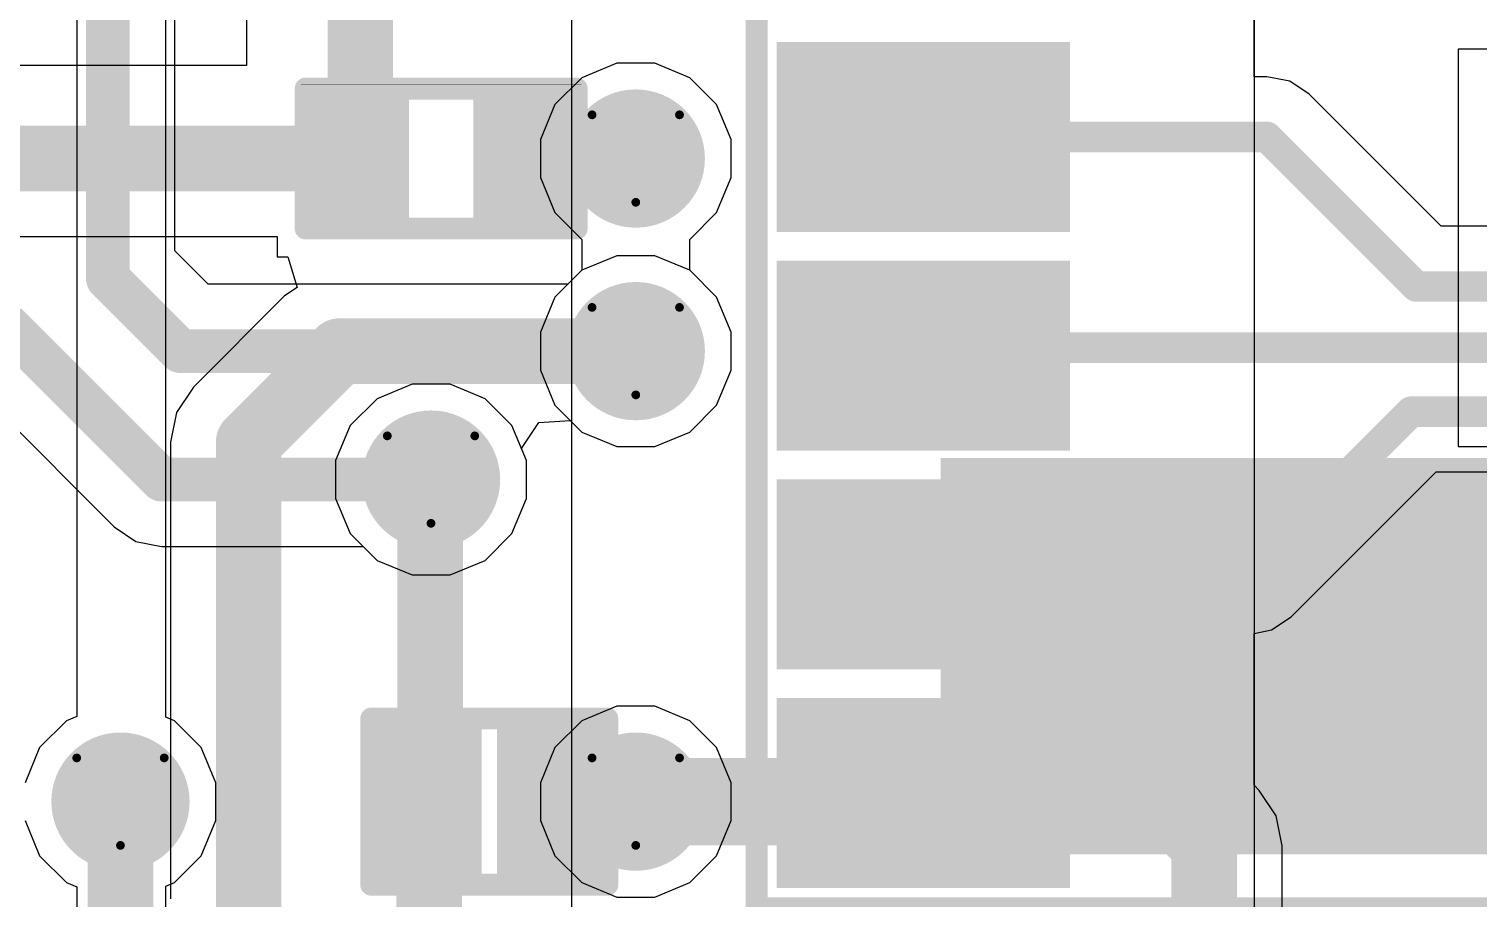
# Model space of a CAD drawing. Header units: inches. Extents: x -6 to 385, y -2 to 98.
# Drawn here: x 28.53 to 36.94, y 15.96 to 21.01 of the extents above; entities that cross this region are included whole.
import ezdxf

# ---------------------------------------------------------------- set-up
doc = ezdxf.new("R2010")
doc.units = ezdxf.units.IN
for name, color, linetype in [('Bottom Layer', 5, 'Continuous'), ('Bottom Overlay', 54, 'Continuous'), ('Bottom Paste', 16, 'Continuous'), ('Bottom Solder', 6, 'Continuous'), ('Drill Drawing', 1, 'Continuous'), ('Layer 1', 16, 'Continuous'), ('Layer 2', 76, 'Continuous'), ('Top Layer', 1, 'Continuous'), ('Top Overlay', 2, 'Continuous'), ('Top Paste', 8, 'Continuous'), ('Top Solder', 216, 'Continuous'), ('Via Holes', 16, 'Continuous')]:
    doc.layers.add(name, color=color, linetype=linetype)

# ---------------------------------------------------------------- blocks, each defined once
blk = doc.blocks.new('38_SMD_M______B_9')
at = {"layer": 'Bottom Layer'}
for points in [[(-9.5, 4.27), (-8, 4.27), (-8, 3.37), (-9.5, 3.37)], [(-9.5, 3), (-8, 3), (-8, 2.1), (-9.5, 2.1)], [(-9.5, 1.73), (-8, 1.73), (-8, 0.83), (-9.5, 0.83)], [(-9.5, 0.46), (-8, 0.46), (-8, -0.44), (-9.5, -0.44)]]:
    blk.add_hatch(color=5, dxfattribs=at).paths.add_polyline_path(points)
at = {"layer": 'Bottom Paste'}
for points in [[(-9.5, 4.27), (-8, 4.27), (-8, 3.37), (-9.5, 3.37)], [(-9.5, 3), (-8, 3), (-8, 2.1), (-9.5, 2.1)], [(-9.5, 1.73), (-8, 1.73), (-8, 0.83), (-9.5, 0.83)], [(-9.5, 0.46), (-8, 0.46), (-8, -0.44), (-9.5, -0.44)]]:
    blk.add_hatch(color=16, dxfattribs=at).paths.add_polyline_path(points)
at = {"layer": 'Bottom Solder'}
for points in [[(-9.6016, 4.3716), (-7.8984, 4.3716), (-7.8984, 3.2684), (-9.6016, 3.2684)], [(-9.6016, 3.1016), (-7.8984, 3.1016), (-7.8984, 1.9984), (-9.6016, 1.9984)], [(-9.6016, 1.8316), (-7.8984, 1.8316), (-7.8984, 0.7284), (-9.6016, 0.7284)], [(-9.6016, 0.5616), (-7.8984, 0.5616), (-7.8984, -0.5416), (-9.6016, -0.5416)]]:
    blk.add_hatch(color=6, dxfattribs=at).paths.add_polyline_path(points)
blk = doc.blocks.new('R___0402_B_27')
at = {"layer": 'Bottom Layer'}
for points in [[(-0.2413, 0.3175), (-0.2413, -0.3175), (-0.6985, -0.3175), (-0.6985, 0.3175)], [(0.6985, 0.3175), (0.6985, -0.3175), (0.2413, -0.3175), (0.2413, 0.3175)]]:
    blk.add_hatch(color=5, dxfattribs=at).paths.add_polyline_path(points)
at = {"layer": 'Bottom Paste'}
for points in [[(-0.2413, 0.3175), (-0.2413, -0.3175), (-0.6985, -0.3175), (-0.6985, 0.3175)], [(0.6985, 0.3175), (0.6985, -0.3175), (0.2413, -0.3175), (0.2413, 0.3175)]]:
    blk.add_hatch(color=16, dxfattribs=at).paths.add_polyline_path(points)
at = {"layer": 'Bottom Solder'}
for points in [[(-0.1863, 0.3725), (-0.1863, -0.3725), (-0.7535, -0.3725), (-0.7535, 0.3725)], [(0.7535, 0.3725), (0.7535, -0.3725), (0.1863, -0.3725), (0.1863, 0.3725)]]:
    blk.add_hatch(color=6, dxfattribs=at).paths.add_polyline_path(points)
at = {"layer": 'Bottom Overlay'}
for points in [[(-0.7874, -0.4064, 0.127, 0.127, 0), (-0.7874, 0.4064, 0.127, 0.127, 0)], [(-0.7874, 0.4064, 0.127, 0.127, 0), (0.7874, 0.4064, 0.127, 0.127, 0)], [(-0.8128, 0.4318, 0.00323, 0.00323, 0), (0.8128, 0.4318, 0.00323, 0.00323, 0)], [(0.7874, -0.4064, 0.127, 0.127, 0), (0.7874, 0.4064, 0.127, 0.127, 0)], [(-0.7874, -0.4064, 0.127, 0.127, 0), (0.7874, -0.4064, 0.127, 0.127, 0)]]:
    blk.add_lwpolyline(points, format="xyseb", dxfattribs=at)
for points in [[(-0.8191, 0.4064, 0.0635, 0.0635, 1), (-0.7556, 0.4064, 0.0635, 0.0635, 1)], [(-0.8191, 0.4064, 0.0635, 0.0635, 1), (-0.7556, 0.4064, 0.0635, 0.0635, 1)], [(-0.8136, 0.4318, 0.00161, 0.00161, 1), (-0.812, 0.4318, 0.00161, 0.00161, 1)], [(0.7556, 0.4064, 0.0635, 0.0635, 1), (0.8191, 0.4064, 0.0635, 0.0635, 1)], [(0.7556, 0.4064, 0.0635, 0.0635, 1), (0.8191, 0.4064, 0.0635, 0.0635, 1)], [(0.812, 0.4318, 0.00161, 0.00161, 1), (0.8136, 0.4318, 0.00161, 0.00161, 1)], [(-0.8191, -0.4064, 0.0635, 0.0635, 1), (-0.7556, -0.4064, 0.0635, 0.0635, 1)], [(-0.8191, -0.4064, 0.0635, 0.0635, 1), (-0.7556, -0.4064, 0.0635, 0.0635, 1)], [(0.7556, -0.4064, 0.0635, 0.0635, 1), (0.8191, -0.4064, 0.0635, 0.0635, 1)], [(0.7556, -0.4064, 0.0635, 0.0635, 1), (0.8191, -0.4064, 0.0635, 0.0635, 1)]]:
    blk.add_lwpolyline(points, format="xyseb", close=True, dxfattribs=at)
blk = doc.blocks.new('SOD_882_B__D___________B_68')
at = {"layer": 'Bottom Layer'}
for points in [[(-0.1, -0.4), (-0.6, -0.4), (-0.6, 0.4), (-0.1, 0.4)], [(0.6, -0.4), (0.1, -0.4), (0.1, 0.4), (0.6, 0.4)]]:
    blk.add_hatch(color=5, dxfattribs=at).paths.add_polyline_path(points)
at = {"layer": 'Bottom Paste'}
for points in [[(-0.1, -0.4), (-0.6, -0.4), (-0.6, 0.4), (-0.1, 0.4)], [(0.6, -0.4), (0.1, -0.4), (0.1, 0.4), (0.6, 0.4)]]:
    blk.add_hatch(color=16, dxfattribs=at).paths.add_polyline_path(points)
at = {"layer": 'Bottom Solder'}
for points in [[(-0.045, -0.455), (-0.655, -0.455), (-0.655, 0.455), (-0.045, 0.455)], [(0.655, -0.455), (0.045, -0.455), (0.045, 0.455), (0.655, 0.455)]]:
    blk.add_hatch(color=6, dxfattribs=at).paths.add_polyline_path(points)
at = {"layer": 'Bottom Overlay'}
for points in [[(-0.6858, 0.4826, 0.127, 0.127, 0), (-0.6858, -0.4826, 0.127, 0.127, 0)], [(0.6858, 0.4826, 0.127, 0.127, 0), (-0.6858, 0.4826, 0.127, 0.127, 0)], [(0.6858, 0.4826, 0.127, 0.127, 0), (0.6858, -0.4826, 0.127, 0.127, 0)], [(0.6858, -0.4826, 0.127, 0.127, 0), (-0.6858, -0.4826, 0.127, 0.127, 0)]]:
    blk.add_lwpolyline(points, format="xyseb", dxfattribs=at)
for points in [[(-0.7176, 0.4826, 0.0635, 0.0635, 1), (-0.654, 0.4826, 0.0635, 0.0635, 1)], [(-0.7176, 0.4826, 0.0635, 0.0635, 1), (-0.654, 0.4826, 0.0635, 0.0635, 1)], [(0.654, 0.4826, 0.0635, 0.0635, 1), (0.7176, 0.4826, 0.0635, 0.0635, 1)], [(0.654, 0.4826, 0.0635, 0.0635, 1), (0.7176, 0.4826, 0.0635, 0.0635, 1)], [(-0.7176, -0.4826, 0.0635, 0.0635, 1), (-0.654, -0.4826, 0.0635, 0.0635, 1)], [(-0.7176, -0.4826, 0.0635, 0.0635, 1), (-0.654, -0.4826, 0.0635, 0.0635, 1)], [(0.654, -0.4826, 0.0635, 0.0635, 1), (0.7176, -0.4826, 0.0635, 0.0635, 1)], [(0.654, -0.4826, 0.0635, 0.0635, 1), (0.7176, -0.4826, 0.0635, 0.0635, 1)]]:
    blk.add_lwpolyline(points, format="xyseb", close=True, dxfattribs=at)
blk = doc.blocks.new('AFC07_S15ECA_00_100')
at = {"layer": 'Top Layer'}
blk.add_hatch(color=1, dxfattribs=at).paths.add_polyline_path([(4.0365, 0.5705), (6.2365, 0.5705), (6.2365, -2.7295), (4.0365, -2.7295)])
at = {"layer": 'Top Paste'}
blk.add_hatch(color=8, dxfattribs=at).paths.add_polyline_path([(4.0365, 0.5705), (6.2365, 0.5705), (6.2365, -2.7295), (4.0365, -2.7295)])
at = {"layer": 'Top Solder'}
blk.add_hatch(color=216, dxfattribs=at).paths.add_polyline_path([(3.9857, 0.6213), (6.2873, 0.6213), (6.2873, -2.7803), (3.9857, -2.7803)])
at = {"layer": 'Top Overlay'}
for points in [[(6.6, -3.8499, 0.127, 0.127, 0), (6.6, 0.4001, 0.127, 0.127, 0)], [(6.6, -3.8499, 0.127, 0.127, 0), (-6.6, -3.8499, 0.127, 0.127, 0)]]:
    blk.add_lwpolyline(points, format="xyseb", dxfattribs=at)
for points in [[(6.5682, 0.4001, 0.0635, 0.0635, 1), (6.6317, 0.4001, 0.0635, 0.0635, 1)], [(6.5682, -3.8499, 0.0635, 0.0635, 1), (6.6317, -3.8499, 0.0635, 0.0635, 1)], [(6.5682, -3.8499, 0.0635, 0.0635, 1), (6.6317, -3.8499, 0.0635, 0.0635, 1)]]:
    blk.add_lwpolyline(points, format="xyseb", close=True, dxfattribs=at)

msp = doc.modelspace()

# ---------------------------------------------------------------- hatches: boundary and pattern name
at = {"layer": 'Bottom Layer'}
h = msp.add_hatch(color=5, dxfattribs=at)
edge = h.paths.add_edge_path()
edge.add_arc((32.0503, 20.2541), 0.3, 0, 360)
h = msp.add_hatch(color=5, dxfattribs=at)
edge = h.paths.add_edge_path()
edge.add_arc((32.0503, 19.1356), 0.3, 0, 360)
h = msp.add_hatch(color=5, dxfattribs=at)
edge = h.paths.add_edge_path()
edge.add_arc((30.861, 18.3896), 0.3, 0, 360)
h = msp.add_hatch(color=5, dxfattribs=at)
edge = h.paths.add_edge_path()
edge.add_arc((29.057, 16.5192), 0.3, 0, 360)
h = msp.add_hatch(color=5, dxfattribs=at)
edge = h.paths.add_edge_path()
edge.add_arc((32.0503, 16.5192), 0.3, 0, 360)
at = {"layer": 'Bottom Solder'}
h = msp.add_hatch(color=6, dxfattribs=at)
edge = h.paths.add_edge_path()
edge.add_arc((32.0503, 20.2541), 0.4016, 0, 360)
h = msp.add_hatch(color=6, dxfattribs=at)
edge = h.paths.add_edge_path()
edge.add_arc((32.0503, 19.1356), 0.4016, 0, 360)
h = msp.add_hatch(color=6, dxfattribs=at)
edge = h.paths.add_edge_path()
edge.add_arc((30.861, 18.3896), 0.4016, 0, 360)
h = msp.add_hatch(color=6, dxfattribs=at)
edge = h.paths.add_edge_path()
edge.add_arc((29.057, 16.5192), 0.4016, 0, 360)
h = msp.add_hatch(color=6, dxfattribs=at)
edge = h.paths.add_edge_path()
edge.add_arc((32.0503, 16.5192), 0.4016, 0, 360)
at = {"layer": 'Layer 1'}
h = msp.add_hatch(color=16, dxfattribs=at)
edge = h.paths.add_edge_path()
edge.add_arc((32.0503, 20.2541), 0.3, 0, 360)
h = msp.add_hatch(color=16, dxfattribs=at)
edge = h.paths.add_edge_path()
edge.add_arc((32.0503, 19.1356), 0.3, 0, 360)
h = msp.add_hatch(color=16, dxfattribs=at)
edge = h.paths.add_edge_path()
edge.add_arc((30.861, 18.3896), 0.3, 0, 360)
h = msp.add_hatch(color=16, dxfattribs=at)
edge = h.paths.add_edge_path()
edge.add_arc((29.057, 16.5192), 0.3, 0, 360)
h = msp.add_hatch(color=16, dxfattribs=at)
edge = h.paths.add_edge_path()
edge.add_arc((32.0503, 16.5192), 0.3, 0, 360)
at = {"layer": 'Layer 2'}
h = msp.add_hatch(color=76, dxfattribs=at)
edge = h.paths.add_edge_path()
edge.add_arc((32.0503, 20.2541), 0.3, 0, 360)
h = msp.add_hatch(color=76, dxfattribs=at)
edge = h.paths.add_edge_path()
edge.add_arc((32.0503, 19.1356), 0.3, 0, 360)
h = msp.add_hatch(color=76, dxfattribs=at)
edge = h.paths.add_edge_path()
edge.add_arc((30.861, 18.3896), 0.3, 0, 360)
h = msp.add_hatch(color=76, dxfattribs=at)
edge = h.paths.add_edge_path()
edge.add_arc((29.057, 16.5192), 0.3, 0, 360)
h = msp.add_hatch(color=76, dxfattribs=at)
edge = h.paths.add_edge_path()
edge.add_arc((32.0503, 16.5192), 0.3, 0, 360)
at = {"layer": 'Top Layer'}
h = msp.add_hatch(color=1, dxfattribs=at)
edge = h.paths.add_edge_path()
edge.add_arc((32.0503, 20.2541), 0.3, 0, 360)
h = msp.add_hatch(color=1, dxfattribs=at)
edge = h.paths.add_edge_path()
edge.add_arc((32.0503, 19.1356), 0.3, 0, 360)
h = msp.add_hatch(color=1, dxfattribs=at)
edge = h.paths.add_edge_path()
edge.add_arc((30.861, 18.3896), 0.3, 0, 360)
h = msp.add_hatch(color=1, dxfattribs=at)
edge = h.paths.add_edge_path()
edge.add_arc((29.057, 16.5192), 0.3, 0, 360)
h = msp.add_hatch(color=1, dxfattribs=at)
edge = h.paths.add_edge_path()
edge.add_arc((32.0503, 16.5192), 0.3, 0, 360)
at = {"layer": 'Top Solder'}
h = msp.add_hatch(color=216, dxfattribs=at)
edge = h.paths.add_edge_path()
edge.add_arc((32.0503, 20.2541), 0.4016, 0, 360)
h = msp.add_hatch(color=216, dxfattribs=at)
edge = h.paths.add_edge_path()
edge.add_arc((32.0503, 19.1356), 0.4016, 0, 360)
h = msp.add_hatch(color=216, dxfattribs=at)
edge = h.paths.add_edge_path()
edge.add_arc((30.861, 18.3896), 0.4016, 0, 360)
h = msp.add_hatch(color=216, dxfattribs=at)
edge = h.paths.add_edge_path()
edge.add_arc((29.057, 16.5192), 0.4016, 0, 360)
h = msp.add_hatch(color=216, dxfattribs=at)
edge = h.paths.add_edge_path()
edge.add_arc((32.0503, 16.5192), 0.4016, 0, 360)
at = {"layer": 'Via Holes'}
h = msp.add_hatch(color=7, dxfattribs=at)
edge = h.paths.add_edge_path()
edge.add_arc((32.0503, 20.2541), 0.15, 0, 360)
h = msp.add_hatch(color=7, dxfattribs=at)
edge = h.paths.add_edge_path()
edge.add_arc((32.0503, 19.1356), 0.15, 0, 360)
h = msp.add_hatch(color=7, dxfattribs=at)
edge = h.paths.add_edge_path()
edge.add_arc((30.861, 18.3896), 0.15, 0, 360)
h = msp.add_hatch(color=7, dxfattribs=at)
edge = h.paths.add_edge_path()
edge.add_arc((29.057, 16.5192), 0.15, 0, 360)
h = msp.add_hatch(color=7, dxfattribs=at)
edge = h.paths.add_edge_path()
edge.add_arc((32.0503, 16.5192), 0.15, 0, 360)

# ---------------------------------------------------------------- linework, layer by layer
at = {"layer": 'Bottom Layer'}
for p, q in [((31.6792, 8.246), (31.6792, 26.9748)), ((35.642, 26.9748), (35.642, 8.246)), ((29.7897, 22.366), (29.7897, 20.7941)), ((35.642, 20.7296), (35.642, 22.3326)), ((29.7897, 20.7941), (27.1616, 20.7941)), ((35.7154, 20.7296), (35.642, 20.7296)), ((35.8491, 20.703), (35.7154, 20.7296)), ((35.9626, 20.6272), (35.8491, 20.703)), ((36.7292, 19.8606), (35.9626, 20.6272)), ((26.3356, 19.8009), (29.9675, 19.8009)), ((29.9675, 19.8009), (29.9675, 19.6826)), ((43.7651, 19.8606), (36.7292, 19.8606)), ((29.9675, 19.6826), (30.0289, 19.6826)), ((30.0289, 19.6826), (30.0828, 19.5048)), ((30.0098, 19.456), (29.4811, 18.9273)), ((30.0828, 19.5048), (30.0098, 19.456)), ((29.4811, 18.9273), (29.3828, 18.7802)), ((29.3828, 18.7802), (29.3483, 18.6068)), ((29.3483, 18.6068), (29.3483, 15.9539)), ((35.8572, 17.5928), (36.6986, 18.4342)), ((36.6986, 18.4342), (44.2033, 18.4342)), ((35.7438, 17.517), (35.8572, 17.5928)), ((35.642, 17.4967), (35.7438, 17.517)), ((35.642, 16.6142), (35.642, 17.4967)), ((35.6722, 16.584), (35.642, 16.6142)), ((35.7704, 16.437), (35.6722, 16.584)), ((35.6722, 16.584), (35.6722, 16.584)), ((35.8049, 16.2635), (35.7704, 16.437)), ((35.8049, 15.6303), (35.8049, 16.2635)), ((35.8049, 16.2635), (35.8049, 16.2635))]:
    msp.add_line(p, q, dxfattribs=at)
for points in [[(30.4501, 20.2541, 0.381, 0.381, 0), (30.4501, 21.6105, 0.381, 0.381, 0)], [(31.4711, 20.2541, 0.508, 0.508, 0), (32.0503, 20.2541, 0.508, 0.508, 0)], [(33.72, 20.38, 0.1778, 0.1778, 0), (35.7154, 20.38, 0.1778, 0.1778, 0)], [(35.7154, 20.38, 0.1778, 0.1778, 0), (36.5844, 19.511, 0.1778, 0.1778, 0)], [(25.6216, 20.2541, 0.381, 0.381, 0), (30.4501, 20.2541, 0.381, 0.381, 0)], [(36.5844, 19.511, 0.1778, 0.1778, 0), (43.9099, 19.511, 0.1778, 0.1778, 0)], [(29.8015, 18.6068, 0.381, 0.381, 0), (30.3303, 19.1356, 0.381, 0.381, 0)], [(30.3303, 19.1356, 0.381, 0.381, 0), (32.0503, 19.1356, 0.381, 0.381, 0)], [(33.72, 19.11, 0.1778, 0.1778, 0), (33.7654, 19.1554, 0.1778, 0.1778, 0)], [(33.7654, 19.1554, 0.1778, 0.1778, 0), (44.0572, 19.1554, 0.1778, 0.1778, 0)], [(35.61, 17.84, 0.1778, 0.1778, 0), (36.5538, 18.7838, 0.1778, 0.1778, 0)], [(36.5538, 18.7838, 0.1778, 0.1778, 0), (44.2033, 18.7838, 0.1778, 0.1778, 0)], [(29.8015, 15.3091, 0.381, 0.381, 0), (29.8015, 18.6068, 0.381, 0.381, 0)], [(30.8552, 18.3838, 0.381, 0.381, 0), (30.861, 18.3896, 0.381, 0.381, 0)], [(30.8552, 16.525, 0.381, 0.381, 0), (30.8552, 18.3838, 0.381, 0.381, 0)], [(33.72, 17.84, 0.1778, 0.1778, 0), (35.61, 17.84, 0.1778, 0.1778, 0)], [(31.6083, 16.5192, 0.508, 0.508, 0), (32.0503, 16.5192, 0.508, 0.508, 0)], [(33.72, 16.57, 0.381, 0.381, 0), (35.0452, 16.57, 0.381, 0.381, 0)], [(35.0452, 16.57, 0.381, 0.381, 0), (35.3517, 16.2635, 0.381, 0.381, 0)], [(29.057, 15.3353, 0.381, 0.381, 0), (29.057, 16.5192, 0.381, 0.381, 0)], [(30.8494, 16.5192, 0.381, 0.381, 0), (30.8552, 16.525, 0.381, 0.381, 0)], [(30.8494, 15.3, 0.381, 0.381, 0), (30.8494, 16.5192, 0.381, 0.381, 0)], [(35.3517, 15.3, 0.381, 0.381, 0), (35.3517, 16.2635, 0.381, 0.381, 0)]]:
    msp.add_lwpolyline(points, format="xyseb", dxfattribs=at)
for points in [[(31.3441, 20.2541, 0.254, 0.254, 1), (31.5981, 20.2541, 0.254, 0.254, 1)], [(31.9233, 20.2541, 0.254, 0.254, 1), (32.1773, 20.2541, 0.254, 0.254, 1)], [(33.6755, 20.38, 0.0889, 0.0889, 1), (33.7644, 20.38, 0.0889, 0.0889, 1)], [(35.6709, 20.38, 0.0889, 0.0889, 1), (35.7598, 20.38, 0.0889, 0.0889, 1)], [(35.6709, 20.38, 0.0889, 0.0889, 1), (35.7598, 20.38, 0.0889, 0.0889, 1)], [(30.3548, 20.2541, 0.1905, 0.1905, 1), (30.5453, 20.2541, 0.1905, 0.1905, 1)], [(30.3548, 20.2541, 0.1905, 0.1905, 1), (30.5453, 20.2541, 0.1905, 0.1905, 1)], [(36.5399, 19.511, 0.0889, 0.0889, 1), (36.6288, 19.511, 0.0889, 0.0889, 1)], [(36.5399, 19.511, 0.0889, 0.0889, 1), (36.6288, 19.511, 0.0889, 0.0889, 1)], [(30.235, 19.1356, 0.1905, 0.1905, 1), (30.4255, 19.1356, 0.1905, 0.1905, 1)], [(30.235, 19.1356, 0.1905, 0.1905, 1), (30.4255, 19.1356, 0.1905, 0.1905, 1)], [(31.955, 19.1356, 0.1905, 0.1905, 1), (32.1455, 19.1356, 0.1905, 0.1905, 1)], [(33.6756, 19.11, 0.0889, 0.0889, 1), (33.7645, 19.11, 0.0889, 0.0889, 1)], [(33.7209, 19.1554, 0.0889, 0.0889, 1), (33.8098, 19.1554, 0.0889, 0.0889, 1)], [(33.7209, 19.1554, 0.0889, 0.0889, 1), (33.8098, 19.1554, 0.0889, 0.0889, 1)], [(36.5093, 18.7838, 0.0889, 0.0889, 1), (36.5982, 18.7838, 0.0889, 0.0889, 1)], [(36.5093, 18.7838, 0.0889, 0.0889, 1), (36.5982, 18.7838, 0.0889, 0.0889, 1)], [(29.7063, 18.6068, 0.1905, 0.1905, 1), (29.8968, 18.6068, 0.1905, 0.1905, 1)], [(29.7063, 18.6068, 0.1905, 0.1905, 1), (29.8968, 18.6068, 0.1905, 0.1905, 1)], [(30.7599, 18.3838, 0.1905, 0.1905, 1), (30.9504, 18.3838, 0.1905, 0.1905, 1)], [(30.7599, 18.3838, 0.1905, 0.1905, 1), (30.9504, 18.3838, 0.1905, 0.1905, 1)], [(30.7658, 18.3896, 0.1905, 0.1905, 1), (30.9563, 18.3896, 0.1905, 0.1905, 1)], [(33.6756, 17.84, 0.0889, 0.0889, 1), (33.7645, 17.84, 0.0889, 0.0889, 1)], [(35.5655, 17.84, 0.0889, 0.0889, 1), (35.6544, 17.84, 0.0889, 0.0889, 1)], [(35.5655, 17.84, 0.0889, 0.0889, 1), (35.6544, 17.84, 0.0889, 0.0889, 1)], [(31.4813, 16.5192, 0.254, 0.254, 1), (31.7353, 16.5192, 0.254, 0.254, 1)], [(31.9233, 16.5192, 0.254, 0.254, 1), (32.1773, 16.5192, 0.254, 0.254, 1)], [(33.6247, 16.57, 0.1905, 0.1905, 1), (33.8152, 16.57, 0.1905, 0.1905, 1)], [(34.95, 16.57, 0.1905, 0.1905, 1), (35.1405, 16.57, 0.1905, 0.1905, 1)], [(34.95, 16.57, 0.1905, 0.1905, 1), (35.1405, 16.57, 0.1905, 0.1905, 1)], [(28.9618, 16.5192, 0.1905, 0.1905, 1), (29.1523, 16.5192, 0.1905, 0.1905, 1)], [(30.7541, 16.5192, 0.1905, 0.1905, 1), (30.9446, 16.5192, 0.1905, 0.1905, 1)], [(30.7541, 16.5192, 0.1905, 0.1905, 1), (30.9446, 16.5192, 0.1905, 0.1905, 1)], [(30.7599, 16.525, 0.1905, 0.1905, 1), (30.9504, 16.525, 0.1905, 0.1905, 1)], [(30.7599, 16.525, 0.1905, 0.1905, 1), (30.9504, 16.525, 0.1905, 0.1905, 1)], [(35.2564, 16.2635, 0.1905, 0.1905, 1), (35.4469, 16.2635, 0.1905, 0.1905, 1)], [(35.2564, 16.2635, 0.1905, 0.1905, 1), (35.4469, 16.2635, 0.1905, 0.1905, 1)]]:
    msp.add_lwpolyline(points, format="xyseb", close=True, dxfattribs=at)
at = {"layer": 'Drill Drawing'}
for points in [[(31.7963, 20.5081, 0.0508, 0.0508, 0), (32.3043, 20.5081, 0.0508, 0.0508, 0)], [(31.7963, 20.5081, 0.0508, 0.0508, 0), (32.0503, 20.0001, 0.0508, 0.0508, 0)], [(32.0503, 20.0001, 0.0508, 0.0508, 0), (32.3043, 20.5081, 0.0508, 0.0508, 0)], [(31.7963, 19.3896, 0.0508, 0.0508, 0), (32.3043, 19.3896, 0.0508, 0.0508, 0)], [(31.7963, 19.3896, 0.0508, 0.0508, 0), (32.0503, 18.8816, 0.0508, 0.0508, 0)], [(32.0503, 18.8816, 0.0508, 0.0508, 0), (32.3043, 19.3896, 0.0508, 0.0508, 0)], [(30.607, 18.6436, 0.0508, 0.0508, 0), (31.115, 18.6436, 0.0508, 0.0508, 0)], [(30.607, 18.6436, 0.0508, 0.0508, 0), (30.861, 18.1356, 0.0508, 0.0508, 0)], [(30.861, 18.1356, 0.0508, 0.0508, 0), (31.115, 18.6436, 0.0508, 0.0508, 0)], [(28.803, 16.7732, 0.0508, 0.0508, 0), (29.311, 16.7732, 0.0508, 0.0508, 0)], [(28.803, 16.7732, 0.0508, 0.0508, 0), (29.057, 16.2652, 0.0508, 0.0508, 0)], [(29.057, 16.2652, 0.0508, 0.0508, 0), (29.311, 16.7732, 0.0508, 0.0508, 0)], [(31.7963, 16.7732, 0.0508, 0.0508, 0), (32.3043, 16.7732, 0.0508, 0.0508, 0)], [(31.7963, 16.7732, 0.0508, 0.0508, 0), (32.0503, 16.2652, 0.0508, 0.0508, 0)], [(32.0503, 16.2652, 0.0508, 0.0508, 0), (32.3043, 16.7732, 0.0508, 0.0508, 0)]]:
    msp.add_lwpolyline(points, format="xyseb", dxfattribs=at)
for points in [[(31.7836, 20.5081, 0.0254, 0.0254, 1), (31.809, 20.5081, 0.0254, 0.0254, 1)], [(31.7836, 20.5081, 0.0254, 0.0254, 1), (31.809, 20.5081, 0.0254, 0.0254, 1)], [(32.2916, 20.5081, 0.0254, 0.0254, 1), (32.317, 20.5081, 0.0254, 0.0254, 1)], [(32.2916, 20.5081, 0.0254, 0.0254, 1), (32.317, 20.5081, 0.0254, 0.0254, 1)], [(32.0376, 20.0001, 0.0254, 0.0254, 1), (32.063, 20.0001, 0.0254, 0.0254, 1)], [(32.0376, 20.0001, 0.0254, 0.0254, 1), (32.063, 20.0001, 0.0254, 0.0254, 1)], [(31.7836, 19.3896, 0.0254, 0.0254, 1), (31.809, 19.3896, 0.0254, 0.0254, 1)], [(31.7836, 19.3896, 0.0254, 0.0254, 1), (31.809, 19.3896, 0.0254, 0.0254, 1)], [(32.2916, 19.3896, 0.0254, 0.0254, 1), (32.317, 19.3896, 0.0254, 0.0254, 1)], [(32.2916, 19.3896, 0.0254, 0.0254, 1), (32.317, 19.3896, 0.0254, 0.0254, 1)], [(32.0376, 18.8816, 0.0254, 0.0254, 1), (32.063, 18.8816, 0.0254, 0.0254, 1)], [(32.0376, 18.8816, 0.0254, 0.0254, 1), (32.063, 18.8816, 0.0254, 0.0254, 1)], [(30.5943, 18.6436, 0.0254, 0.0254, 1), (30.6197, 18.6436, 0.0254, 0.0254, 1)], [(30.5943, 18.6436, 0.0254, 0.0254, 1), (30.6197, 18.6436, 0.0254, 0.0254, 1)], [(31.1023, 18.6436, 0.0254, 0.0254, 1), (31.1277, 18.6436, 0.0254, 0.0254, 1)], [(31.1023, 18.6436, 0.0254, 0.0254, 1), (31.1277, 18.6436, 0.0254, 0.0254, 1)], [(30.8483, 18.1356, 0.0254, 0.0254, 1), (30.8737, 18.1356, 0.0254, 0.0254, 1)], [(30.8483, 18.1356, 0.0254, 0.0254, 1), (30.8737, 18.1356, 0.0254, 0.0254, 1)], [(28.7903, 16.7732, 0.0254, 0.0254, 1), (28.8157, 16.7732, 0.0254, 0.0254, 1)], [(28.7903, 16.7732, 0.0254, 0.0254, 1), (28.8157, 16.7732, 0.0254, 0.0254, 1)], [(29.2983, 16.7732, 0.0254, 0.0254, 1), (29.3237, 16.7732, 0.0254, 0.0254, 1)], [(29.2983, 16.7732, 0.0254, 0.0254, 1), (29.3237, 16.7732, 0.0254, 0.0254, 1)], [(31.7836, 16.7732, 0.0254, 0.0254, 1), (31.809, 16.7732, 0.0254, 0.0254, 1)], [(31.7836, 16.7732, 0.0254, 0.0254, 1), (31.809, 16.7732, 0.0254, 0.0254, 1)], [(32.2916, 16.7732, 0.0254, 0.0254, 1), (32.317, 16.7732, 0.0254, 0.0254, 1)], [(32.2916, 16.7732, 0.0254, 0.0254, 1), (32.317, 16.7732, 0.0254, 0.0254, 1)], [(29.0443, 16.2652, 0.0254, 0.0254, 1), (29.0697, 16.2652, 0.0254, 0.0254, 1)], [(29.0443, 16.2652, 0.0254, 0.0254, 1), (29.0697, 16.2652, 0.0254, 0.0254, 1)], [(32.0376, 16.2652, 0.0254, 0.0254, 1), (32.063, 16.2652, 0.0254, 0.0254, 1)], [(32.0376, 16.2652, 0.0254, 0.0254, 1), (32.063, 16.2652, 0.0254, 0.0254, 1)]]:
    msp.add_lwpolyline(points, format="xyseb", close=True, dxfattribs=at)
at = {"layer": 'Layer 1'}
for p, q in [((31.9401, 19.6896), (31.7365, 19.6052)), ((32.1605, 19.6896), (31.9401, 19.6896)), ((32.3641, 19.6052), (32.1605, 19.6896)), ((31.7365, 19.6052), (31.5806, 19.4494)), ((32.52, 19.4494), (32.3641, 19.6052)), ((31.5806, 19.4494), (31.4963, 19.2458)), ((32.6043, 19.2458), (32.52, 19.4494)), ((31.4963, 19.2458), (31.4963, 19.0254)), ((32.6043, 19.0254), (32.6043, 19.2458)), ((31.4963, 19.0254), (31.5806, 18.8217)), ((32.52, 18.8217), (32.6043, 19.0254)), ((30.7508, 18.9436), (30.5472, 18.8593)), ((30.9712, 18.9436), (30.7508, 18.9436)), ((31.1748, 18.8593), (30.9712, 18.9436)), ((30.5472, 18.8593), (30.3913, 18.7034)), ((31.3307, 18.7034), (31.1748, 18.8593)), ((31.5806, 18.8217), (31.7365, 18.6659)), ((32.3641, 18.6659), (32.52, 18.8217)), ((30.3913, 18.7034), (30.307, 18.4998)), ((31.415, 18.4998), (31.3307, 18.7034)), ((31.7365, 18.6659), (31.9401, 18.5816)), ((32.1605, 18.5816), (32.3641, 18.6659)), ((31.9401, 18.5816), (32.1605, 18.5816)), ((30.307, 18.4998), (30.307, 18.2794)), ((31.415, 18.2794), (31.415, 18.4998)), ((30.307, 18.2794), (30.3913, 18.0758)), ((31.3307, 18.0758), (31.415, 18.2794)), ((30.3913, 18.0758), (30.5472, 17.9199)), ((31.1748, 17.9199), (31.3307, 18.0758)), ((30.5472, 17.9199), (30.7508, 17.8356)), ((30.9712, 17.8356), (31.1748, 17.9199)), ((30.7508, 17.8356), (30.9712, 17.8356))]:
    msp.add_line(p, q, dxfattribs=at)
at = {"layer": 'Layer 2'}
for p, q in [((28.8027, 27.9448), (28.8027, 17.0135)), ((29.3207, 17.0135), (29.3207, 27.9448)), ((31.9401, 20.8081), (31.7365, 20.7238)), ((32.1605, 20.8081), (31.9401, 20.8081)), ((32.3641, 20.7238), (32.1605, 20.8081)), ((31.7365, 20.7238), (31.5806, 20.5679)), ((32.52, 20.5679), (32.3641, 20.7238)), ((31.5806, 20.5679), (31.4963, 20.3643)), ((32.6043, 20.3643), (32.52, 20.5679)), ((31.4963, 20.3643), (31.4963, 20.1439)), ((32.6043, 20.1439), (32.6043, 20.3643)), ((31.4963, 20.1439), (31.5806, 19.9403)), ((32.52, 19.9403), (32.6043, 20.1439)), ((31.5806, 19.9403), (31.7365, 19.7844)), ((32.3641, 19.7844), (32.52, 19.9403)), ((31.7365, 19.7844), (31.7365, 19.6052)), ((32.3641, 19.6052), (32.3641, 19.7844)), ((31.7365, 19.6052), (31.5806, 19.4494)), ((32.52, 19.4494), (32.3641, 19.6052)), ((31.5806, 19.4494), (31.4963, 19.2458)), ((32.6043, 19.2458), (32.52, 19.4494)), ((31.4963, 19.2458), (31.4963, 19.0254)), ((32.6043, 19.0254), (32.6043, 19.2458)), ((31.4963, 19.0254), (31.5806, 18.8217)), ((32.52, 18.8217), (32.6043, 19.0254)), ((30.7508, 18.9436), (30.5472, 18.8593)), ((30.9712, 18.9436), (30.7508, 18.9436)), ((31.1748, 18.8593), (30.9712, 18.9436)), ((30.5472, 18.8593), (30.3913, 18.7034)), ((31.3307, 18.7034), (31.1748, 18.8593)), ((31.5806, 18.8217), (31.7365, 18.6659)), ((32.3641, 18.6659), (32.52, 18.8217)), ((30.3913, 18.7034), (30.307, 18.4998)), ((31.415, 18.4998), (31.3307, 18.7034)), ((31.7365, 18.6659), (31.9401, 18.5816)), ((32.1605, 18.5816), (32.3641, 18.6659)), ((31.9401, 18.5816), (32.1605, 18.5816)), ((30.307, 18.4998), (30.307, 18.2794)), ((31.415, 18.2794), (31.415, 18.4998)), ((30.307, 18.2794), (30.3913, 18.0758)), ((31.3307, 18.0758), (31.415, 18.2794)), ((30.3913, 18.0758), (30.5472, 17.9199)), ((31.1748, 17.9199), (31.3307, 18.0758)), ((30.5472, 17.9199), (30.7508, 17.8356)), ((30.9712, 17.8356), (31.1748, 17.9199)), ((30.7508, 17.8356), (30.9712, 17.8356)), ((28.8027, 17.0135), (28.7432, 16.9889)), ((29.3199, 17.0099), (29.3207, 17.0135)), ((29.3709, 16.9889), (29.3199, 17.0099)), ((31.9401, 17.0732), (31.7365, 16.9889)), ((32.1605, 17.0732), (31.9401, 17.0732)), ((32.3641, 16.9889), (32.1605, 17.0732)), ((28.7432, 16.9889), (28.5874, 16.833)), ((29.5267, 16.833), (29.3709, 16.9889)), ((31.7365, 16.9889), (31.5806, 16.833)), ((32.52, 16.833), (32.3641, 16.9889)), ((28.5874, 16.833), (28.503, 16.6294)), ((29.611, 16.6294), (29.5267, 16.833)), ((31.5806, 16.833), (31.4963, 16.6294)), ((32.6043, 16.6294), (32.52, 16.833)), ((29.611, 16.409), (29.611, 16.6294)), ((31.4963, 16.6294), (31.4963, 16.409)), ((32.6043, 16.409), (32.6043, 16.6294)), ((28.503, 16.409), (28.5874, 16.2054)), ((29.5267, 16.2054), (29.611, 16.409)), ((31.4963, 16.409), (31.5806, 16.2054)), ((32.52, 16.2054), (32.6043, 16.409)), ((28.5874, 16.2054), (28.7432, 16.0495)), ((29.3709, 16.0495), (29.5267, 16.2054)), ((31.5806, 16.2054), (31.7365, 16.0495)), ((32.3641, 16.0495), (32.52, 16.2054)), ((28.7432, 16.0495), (28.8027, 16.0249)), ((28.8027, 16.0249), (28.8027, 11.7443)), ((29.3199, 16.0284), (29.3709, 16.0495)), ((29.3207, 16.0249), (29.3199, 16.0284)), ((29.3207, 11.7443), (29.3207, 16.0249)), ((31.7365, 16.0495), (31.9401, 15.9652)), ((32.1605, 15.9652), (32.3641, 16.0495)), ((31.9401, 15.9652), (32.1605, 15.9652))]:
    msp.add_line(p, q, dxfattribs=at)
at = {"layer": 'Top Layer'}
for p, q in [((29.3724, 19.7182), (29.3724, 22.3215)), ((38.5358, 20.8896), (36.8278, 20.8896)), ((36.8278, 20.8896), (36.8278, 20.0816)), ((36.8278, 20.0816), (36.8278, 19.5816)), ((29.5666, 19.524), (29.3724, 19.7182)), ((31.9401, 19.6896), (31.7365, 19.6052)), ((32.1605, 19.6896), (31.9401, 19.6896)), ((32.3641, 19.6052), (32.1605, 19.6896)), ((31.7365, 19.6052), (31.6553, 19.524)), ((32.52, 19.4494), (32.3641, 19.6052)), ((36.8278, 19.5816), (36.8278, 18.5816)), ((31.6553, 19.524), (29.5666, 19.524)), ((32.6043, 19.2458), (32.52, 19.4494)), ((32.6043, 19.0254), (32.6043, 19.2458)), ((32.52, 18.8217), (32.6043, 19.0254)), ((28.1162, 19.0197), (29.021, 18.1149)), ((32.3641, 18.6659), (32.52, 18.8217)), ((31.3862, 18.5693), (31.488, 18.7217)), ((31.488, 18.7217), (31.6696, 18.7327)), ((31.6696, 18.7327), (31.7365, 18.6659)), ((31.7365, 18.6659), (31.9401, 18.5816)), ((32.1605, 18.5816), (32.3641, 18.6659)), ((31.415, 18.4998), (31.3862, 18.5693)), ((31.9401, 18.5816), (32.1605, 18.5816)), ((36.8278, 18.5816), (38.5358, 18.5816)), ((31.415, 18.2794), (31.415, 18.4998)), ((31.3307, 18.0758), (31.415, 18.2794)), ((29.021, 18.1149), (29.147, 18.0307)), ((29.147, 18.0307), (29.2957, 18.0011)), ((31.1748, 17.9199), (31.3307, 18.0758)), ((29.2957, 18.0011), (30.466, 18.0011)), ((30.466, 18.0011), (30.5472, 17.9199)), ((30.5472, 17.9199), (30.7508, 17.8356)), ((30.9712, 17.8356), (31.1748, 17.9199)), ((30.7508, 17.8356), (30.9712, 17.8356))]:
    msp.add_line(p, q, dxfattribs=at)
for points in [[(28.984, 19.5573, 0.254, 0.254, 0), (28.984, 22.5581, 0.254, 0.254, 0)], [(28.984, 19.5573, 0.254, 0.254, 0), (29.4057, 19.1356, 0.254, 0.254, 0)], [(28.3909, 19.2944, 0.254, 0.254, 0), (29.2957, 18.3896, 0.254, 0.254, 0)], [(29.4057, 19.1356, 0.254, 0.254, 0), (32.0503, 19.1356, 0.254, 0.254, 0)], [(29.2957, 18.3896, 0.254, 0.254, 0), (30.861, 18.3896, 0.254, 0.254, 0)], [(34.6784, 16.5192, 0.508, 0.508, 0), (35.5228, 17.3635, 0.508, 0.508, 0)], [(32.0503, 16.5192, 0.508, 0.508, 0), (34.6784, 16.5192, 0.508, 0.508, 0)]]:
    msp.add_lwpolyline(points, format="xyseb", dxfattribs=at)
for points in [[(28.9205, 19.5573, 0.127, 0.127, 1), (29.0475, 19.5573, 0.127, 0.127, 1)], [(28.9205, 19.5573, 0.127, 0.127, 1), (29.0475, 19.5573, 0.127, 0.127, 1)], [(29.3422, 19.1356, 0.127, 0.127, 1), (29.4692, 19.1356, 0.127, 0.127, 1)], [(29.3422, 19.1356, 0.127, 0.127, 1), (29.4692, 19.1356, 0.127, 0.127, 1)], [(31.9868, 19.1356, 0.127, 0.127, 1), (32.1138, 19.1356, 0.127, 0.127, 1)], [(29.2322, 18.3896, 0.127, 0.127, 1), (29.3592, 18.3896, 0.127, 0.127, 1)], [(29.2322, 18.3896, 0.127, 0.127, 1), (29.3592, 18.3896, 0.127, 0.127, 1)], [(30.7975, 18.3896, 0.127, 0.127, 1), (30.9245, 18.3896, 0.127, 0.127, 1)], [(35.3958, 17.3635, 0.254, 0.254, 1), (35.6498, 17.3635, 0.254, 0.254, 1)], [(31.9233, 16.5192, 0.254, 0.254, 1), (32.1773, 16.5192, 0.254, 0.254, 1)], [(34.5514, 16.5192, 0.254, 0.254, 1), (34.8054, 16.5192, 0.254, 0.254, 1)], [(34.5514, 16.5192, 0.254, 0.254, 1), (34.8054, 16.5192, 0.254, 0.254, 1)]]:
    msp.add_lwpolyline(points, format="xyseb", close=True, dxfattribs=at)

# ---------------------------------------------------------------- block references
for name, p, rotation in [('AFC07_S15ECA_00_100', (36.6023, 22.5), 270), ('SOD_882_B__D___________B_68', (31.1994, 16.5192), 180)]:
    msp.add_blockref(name, p, dxfattribs=dict(rotation=rotation))
for name, p in [('38_SMD_M______B_9', (42.47, 16.56)), ('R___0402_B_27', (30.92, 20.2541))]:
    msp.add_blockref(name, p)

doc.saveas('drawing.dxf')
